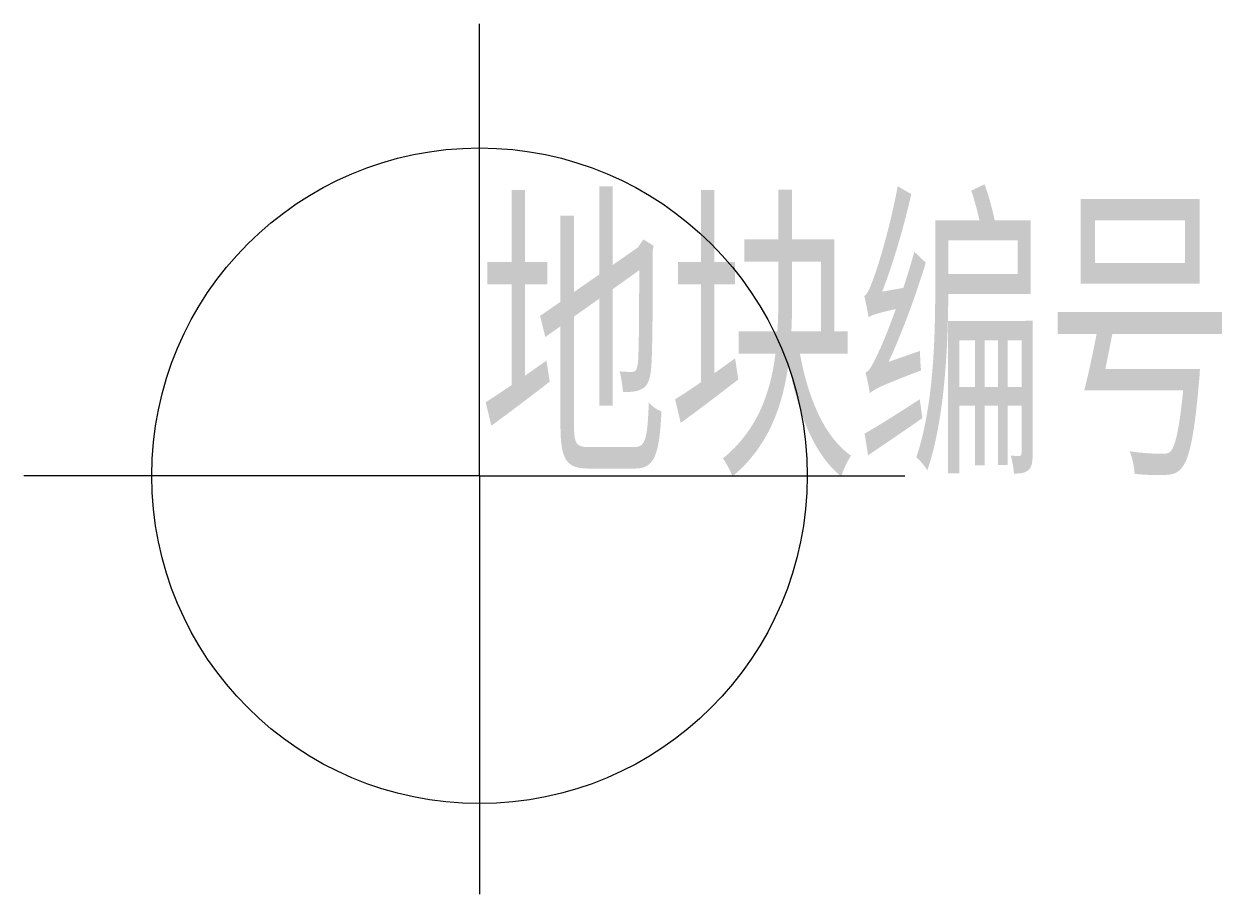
# Model space of a CAD drawing. Header units: millimetres. Extents: x -13.9 to 22.7, y -12.8 to 13.8.
import ezdxf

# ---------------------------------------------------------------- set-up
doc = ezdxf.new("R2010")
doc.units = ezdxf.units.MM
doc.styles.get("Standard").update_dxf_attribs({"font": 'txt', "bigfont": 'gbcbig.shx'})

msp = doc.modelspace()

# ---------------------------------------------------------------- linework, layer by layer
for q in [(0, 13.782), (-13.896, 0), (12.98, 0), (0, -12.758)]:
    msp.add_line((0, 0), q)
msp.add_circle((0, 0), 10)

# ---------------------------------------------------------------- texts
msp.add_attdef('地块编号', (0, 0), '地块编号', height=8)

doc.saveas('drawing.dxf')
